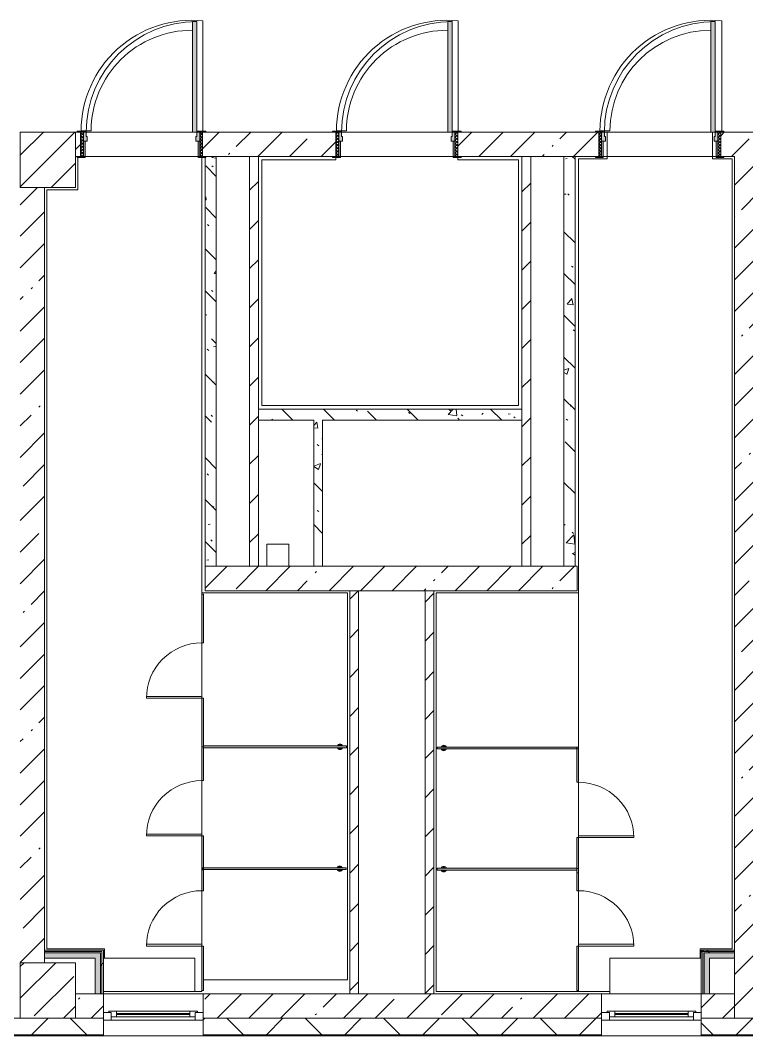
# Model space of a CAD drawing. Header units: millimetres. Extents: x -3245 to 186632, y -8553 to 29000.
# Drawn here: x 125032 to 131592, y -258 to 8910 of the extents above; entities that cross this region are included whole.
import ezdxf

# ---------------------------------------------------------------- set-up
doc = ezdxf.new("R2010")
doc.units = ezdxf.units.MM
for name, color, linetype, lineweight, true_color in [('A-DOOR-2', 7, 'Continuous', 5, 0xaaaaaa), ('A-DOOR-3', 7, 'Continuous', 5, 0xe2e2e2), ('A-DOOR-FRAM-2', 7, 'Continuous', 5, 0xe2e2e2), ('A-DOOR-FRAM-3', 7, 'Continuous', 5, 0xaaaaaa), ('A-FLOR-2', 7, 'Continuous', 5, 0xaaaaaa), ('A-GENM-1', 7, 'Continuous', 5, 0xe2ddcd), ('I-WALL-27', 7, 'Continuous', 5, 0xe7e7e7), ('I-WALL-28', 7, 'Continuous', 9, 0xe7e7e7), ('I-WALL-31', 7, 'Continuous', 5, 0x787878)]:
    doc.layers.add(name, color=color, linetype=linetype, lineweight=lineweight, true_color=true_color)
for name, color, linetype, lineweight in [('A-DOOR-5', 7, 'Continuous', 5), ('A-GENM', 7, 'Continuous', 5), ('A-GLAZ-2', 7, 'Continuous', 5), ('A-WALL', 7, 'Continuous', 9), ('A-WALL-7', 7, 'Continuous', 5), ('I-WALL-29', 7, 'Continuous', 5), ('S-COLS-2', 7, 'Continuous', 5)]:
    doc.layers.add(name, color=color, linetype=linetype, lineweight=lineweight)
pattern_1 = [(45, (59622.45, 0), (-285.1231, 285.1231), []), (45, (59907.57, 0), (-285.1231, 285.1231), [504.031, -100.806, 16.764, -84.042])]
pattern_2 = [(45, (59622.45, 0), (-176.7767, 176.7767), [])]
pattern_3 = [(135, (59622.45, 0), (-377.1708, -377.1708), [533.4, -88.9, 17.78, -88.9]), (135, (59622.45, 376.94), (-377.1708, -377.1708), []), (50, (59622.45, 0), (637.6445, -55.7866), [66.675, -733.425]), (355, (59622.45, 0), (-123.3494, 668.699), [53.34, -586.74]), (100.451, (59675.6, -4.65), (514.299, 612.908), [56.665, -623.315]), (46.184, (59622.45, 177.8), (948.7764, -147.15), [100.012, -1100.137]), (96.636, (59701.5, 165.5), (830.909, 865.997), [84.998, -934.973]), (351.184, (59622.45, 177.8), (830.918, 865.988), [80.01, -880.11]), (21, (59711.35, 133.35), (530.6506, -357.9283), [66.675, -733.425]), (326, (59711.35, 133.35), (216.308, 644.6585), [53.34, -586.74]), (71.451, (59755.6, 103.5), (746.9596, 286.7243), [56.665, -623.315]), (37.5, (59622.45, 0), (10.8105, 295.9426), [16.764, -562.864, 16.764, -578.866, -588.962]), (37.5, (59622.45, 0), (10.8105, 295.9426), [-1175.258, 16.764, -572.198]), (7.5, (59622.45, 0), (233.8692, 350.6318), [16.764, -322.834, 16.764, -549.529, -224.472]), (7.5, (59622.45, 0), (233.8692, 350.6318), [-905.891, 16.764, -207.708]), (327.5, (59424.2, 0), (474.5678, -20.0513), [16.764, -205.486, 16.764, -676.656, -920.115]), (327.5, (59424.2, 0), (474.5678, -20.0513), [-915.67, 16.764, -903.351]), (317.5, (59335.3, 0), (518.4522, 88.9934), [16.764, -272.161, 16.764, -443.738, -653.415]), (317.5, (59335.3, 0), (518.4522, 88.9934), [-749.427, 16.764, -636.651])]
pattern_4 = [(135, (1751.41, 174.685), (-14.14214, -14.14214), []), (225, (1751.41, 174.685), (14.14214, -14.14214), [])]
pattern_5 = [(45, (-371.384, 174.685), (-14.1421, 14.1421), []), (135, (-371.384, 174.685), (-14.1421, -14.1421), [])]
pattern_6 = [(45, (59622.45, 0), (-530.33, 530.33), []), (135, (59622.45, 0), (-530.33, -530.33), [])]

# ---------------------------------------------------------------- blocks, each defined once
blk = doc.blocks.new('BSC_Колонна _Прямоугольная - 500х500-V108-2_4_1_птичка')
at = {"layer": 'S-COLS-2'}
h = blk.add_hatch(dxfattribs=at)
h.set_pattern_fill('FP_117', color=256, style=0, pattern_type=2)
h.set_pattern_definition([(45, (-65660, -150), (-285.1231, 285.1231), []), (45, (-65374.88, -150), (-285.1231, 285.1231), [504.031, -100.806, 16.764, -84.042])])
h.paths.add_polyline_path([(-21.8, -250), (250, -250), (250, 250), (-250, 250), (-250, -250)])
for p, q in [((250, 250), (-250, 250)), ((-250, 250), (-250, -250)), ((250, -250), (250, 250)), ((-250, -250), (250, -250))]:
    blk.add_line(p, q, dxfattribs=at)
blk = doc.blocks.new('BSC_Колонна _Прямоугольная - 500х500-V111-2_4_1_птичка')
at = {"layer": 'S-COLS-2'}
h = blk.add_hatch(dxfattribs=at)
h.set_pattern_fill('FP_120', color=256, style=0, pattern_type=2)
h.set_pattern_definition([(45, (-65660, -7650), (-285.1231, 285.1231), []), (45, (-65374.88, -7650), (-285.1231, 285.1231), [504.031, -100.806, 16.764, -84.042])])
h.paths.add_polyline_path([(-21.8, -250), (250, -250), (250, 250), (-250, 250), (-250, -250)])
for p, q in [((250, 250), (-250, 250)), ((-250, 250), (-250, -250)), ((250, -250), (250, 250)), ((-250, -250), (250, -250))]:
    blk.add_line(p, q, dxfattribs=at)
blk = doc.blocks.new('120_Окно_СКБ_1Ст - 120_Окно_СКБ_1Ст 900х2500_h_-22445987-2_4_1_птичка')
at = {"layer": 'A-GLAZ-2'}
for p, q in [((-450, -127), (-450, -57)), ((-450, -57), (-380, -57)), ((450, -57), (-450, -57)), ((-380, -57), (-380, -127)), ((380, -87), (-380, -87)), ((-380, -87), (-380, -127)), ((-330, -137), (-330, -87)), ((330, -137), (330, -87)), ((380, -127), (380, -57)), ((380, -57), (450, -57)), ((380, -127), (380, -87)), ((450, -57), (450, -127)), ((-380, -127), (-450, -127)), ((-450, -127), (-400, -127)), ((-380, -127), (-400, -127)), ((-400, -127), (-400, -137)), ((-400, -137), (400, -137)), ((400, -137), (-400, -137)), ((-330, -107), (330, -107)), ((330, -117), (-330, -117)), ((450, -127), (380, -127)), ((400, -127), (380, -127)), ((400, -127), (450, -127)), ((400, -137), (400, -127))]:
    blk.add_line(p, q, dxfattribs=at)
blk = doc.blocks.new('110_Дверь_СКБ_1Ст_Внутренняя1 - Д-4_1 1100x2100h_ОО_туалет для мальч_ и дев_-32102845-2_4_1_птичка')
at = {"layer": 'A-DOOR-2'}
h = blk.add_hatch(dxfattribs=at)
h.set_pattern_fill('FP_48', color=256, style=0, pattern_type=2)
h.set_pattern_definition(pattern_4)
h.paths.add_polyline_path([(562.5, -110), (562.5, 110), (537.5, 110), (537.5, -110)])
at = {"layer": 'A-DOOR-3'}
h = blk.add_hatch(color=256, dxfattribs=at)
h.paths.add_polyline_path([(537.5, 30), (537.5, 110), (512.5, 110), (512.5, 70), (502.5, 70), (502.5, 30)])
h.paths.add_polyline_path([(-477.5, 30), (-477.5, 70), (-487.5, 70), (-487.5, 110), (-512.5, 110), (-512.5, 30)])
at = {"layer": 'A-DOOR-FRAM-2'}
for points in [[(472.5, 110), (512.5, 110), (512.5, 1110), (472.5, 1110), (472.5, 538.8)], [(-497.5, 110), (-497.5, 118), (-567.5, 118), (-567.5, 110)], [(592.5, 110), (592.5, 118), (522.5, 118), (522.5, 110)], [(-497.5, -110), (-497.5, 30), (-512.5, 30), (-512.5, -110)], [(537.5, -110), (537.5, 30), (522.5, 30), (522.5, -110)], [(-497.5, -118), (-497.5, -110), (-567.5, -110), (-567.5, -118)], [(592.5, -118), (592.5, -110), (522.5, -110), (522.5, -118)]]:
    blk.add_hatch(color=256, dxfattribs=at).paths.add_polyline_path(points)
at = {"layer": 'A-DOOR-FRAM-3'}
h = blk.add_hatch(dxfattribs=at)
h.set_pattern_fill('FP_49', color=256, style=0, pattern_type=2)
h.set_pattern_definition(pattern_5)
h.paths.add_polyline_path([(-512.5, -110), (-512.5, 110), (-537.5, 110), (-537.5, -110)])
at = {"layer": 'A-DOOR-2'}
for p, q in [((512.5, 1110), (472.5, 1110)), ((472.5, 1110), (472.5, 110)), ((512.5, 110), (512.5, 1110)), ((472.5, 110), (512.5, 110))]:
    blk.add_line(p, q, dxfattribs=at)
blk.add_arc((512.5, 110), 1000, 90, 180, dxfattribs=at)
at = {"layer": 'A-DOOR-FRAM-3'}
for p, q in [((-497.5, 118), (-567.5, 118)), ((-567.5, 118), (-567.5, 110)), ((-567.5, 110), (-497.5, 110)), ((-512.5, 110), (-537.5, 110)), ((-537.5, 110), (-537.5, -110)), ((-487.5, 110), (-512.5, 110)), ((-512.5, 110), (-512.5, 30)), ((-512.5, -110), (-512.5, 110)), ((-497.5, 110), (-512.5, 110)), ((-512.5, 110), (-512.5, 109)), ((-512.5, 109), (-497.5, 109)), ((-497.5, 110), (-497.5, 118)), ((-497.5, 109), (-497.5, 110)), ((-487.5, 70), (-487.5, 110)), ((512.5, 110), (512.5, 70)), ((537.5, 110), (512.5, 110)), ((592.5, 118), (522.5, 118)), ((522.5, 118), (522.5, 110)), ((537.5, 110), (522.5, 110)), ((522.5, 110), (522.5, 109)), ((522.5, 110), (592.5, 110)), ((522.5, 109), (537.5, 109)), ((537.5, 30), (537.5, 110)), ((562.5, 110), (537.5, 110)), ((537.5, 110), (537.5, -110)), ((537.5, 109), (537.5, 110)), ((562.5, -110), (562.5, 110)), ((592.5, 110), (592.5, 118)), ((-512.5, 30), (-477.5, 30)), ((-497.5, 30), (-512.5, 30)), ((-512.5, 30), (-512.5, -110)), ((-497.5, -110), (-497.5, 30)), ((-477.5, 70), (-487.5, 70)), ((-477.5, 30), (-477.5, 70)), ((512.5, 70), (502.5, 70)), ((502.5, 70), (502.5, 30)), ((502.5, 30), (537.5, 30)), ((537.5, 30), (522.5, 30)), ((522.5, 30), (522.5, -110)), ((537.5, -110), (537.5, 30)), ((-497.5, -110), (-567.5, -110)), ((-567.5, -110), (-567.5, -118)), ((-567.5, -118), (-497.5, -118)), ((-537.5, -110), (-512.5, -110)), ((-512.5, -110), (-497.5, -110)), ((-497.5, -118), (-497.5, -110)), ((522.5, -110), (537.5, -110)), ((592.5, -110), (522.5, -110)), ((522.5, -110), (522.5, -118)), ((522.5, -118), (592.5, -118)), ((537.5, -110), (562.5, -110)), ((592.5, -118), (592.5, -110))]:
    blk.add_line(p, q, dxfattribs=at)
blk = doc.blocks.new('110_Дверь_СКБ_1Ст_Внутренняя1 - Д-4 1100x2100h_су мгн-31586709-2_4_1_птичка')
at = {"layer": 'A-DOOR-2'}
h = blk.add_hatch(dxfattribs=at)
h.set_pattern_fill('FP_48', color=256, style=0, pattern_type=2)
h.set_pattern_definition(pattern_4)
h.paths.add_polyline_path([(562.5, -110), (562.5, 110), (537.5, 110), (537.5, -110), (550.3, -110)])
at = {"layer": 'A-DOOR-3'}
h = blk.add_hatch(color=256, dxfattribs=at)
h.paths.add_polyline_path([(537.5, 30), (537.5, 110), (512.5, 110), (512.5, 70), (502.5, 70), (502.5, 30)])
h.paths.add_polyline_path([(-477.5, 30), (-477.5, 70), (-487.5, 70), (-487.5, 110), (-512.5, 110), (-512.5, 30)])
at = {"layer": 'A-DOOR-FRAM-2'}
for points in [[(472.5, 110), (512.5, 110), (512.5, 1110), (472.5, 1110), (472.5, 538.8)], [(-497.5, 110), (-497.5, 118), (-567.5, 118), (-567.5, 110)], [(522.5, 110), (592.5, 110), (592.5, 118), (522.5, 118)], [(-497.5, -110), (-497.5, 30), (-512.5, 30), (-512.5, -110)], [(537.5, -110), (537.5, 30), (522.5, 30), (522.5, -110)], [(-497.5, -118), (-497.5, -110), (-567.5, -110), (-567.5, -118)], [(522.5, -118), (592.5, -118), (592.5, -110), (522.5, -110)]]:
    blk.add_hatch(color=256, dxfattribs=at).paths.add_polyline_path(points)
at = {"layer": 'A-DOOR-FRAM-3'}
h = blk.add_hatch(dxfattribs=at)
h.set_pattern_fill('FP_49', color=256, style=0, pattern_type=2)
h.set_pattern_definition(pattern_5)
h.paths.add_polyline_path([(-512.5, -110), (-512.5, 110), (-537.5, 110), (-537.5, -110)])
at = {"layer": 'A-DOOR-2'}
for p, q in [((512.5, 1110), (472.5, 1110)), ((472.5, 1110), (472.5, 110)), ((512.5, 110), (512.5, 1110)), ((472.5, 110), (512.5, 110))]:
    blk.add_line(p, q, dxfattribs=at)
blk.add_arc((512.5, 110), 1000, 90, 180, dxfattribs=at)
at = {"layer": 'A-DOOR-FRAM-3'}
for p, q in [((-497.5, 118), (-567.5, 118)), ((-567.5, 118), (-567.5, 110)), ((-567.5, 110), (-497.5, 110)), ((-512.5, 110), (-537.5, 110)), ((-537.5, 110), (-537.5, -110)), ((-487.5, 110), (-512.5, 110)), ((-512.5, 110), (-512.5, 30)), ((-512.5, -110), (-512.5, 110)), ((-497.5, 110), (-512.5, 110)), ((-512.5, 110), (-512.5, 109)), ((-512.5, 109), (-497.5, 109)), ((-497.5, 110), (-497.5, 118)), ((-497.5, 109), (-497.5, 110)), ((-487.5, 70), (-487.5, 110)), ((512.5, 110), (512.5, 70)), ((537.5, 110), (512.5, 110)), ((592.5, 118), (522.5, 118)), ((522.5, 118), (522.5, 110)), ((537.5, 110), (522.5, 110)), ((522.5, 110), (522.5, 109)), ((522.5, 110), (592.5, 110)), ((522.5, 109), (537.5, 109)), ((537.5, 30), (537.5, 110)), ((562.5, 110), (537.5, 110)), ((537.5, 110), (537.5, -110)), ((537.5, 109), (537.5, 110)), ((562.5, -110), (562.5, 110)), ((592.5, 110), (592.5, 118)), ((-512.5, 30), (-477.5, 30)), ((-497.5, 30), (-512.5, 30)), ((-512.5, 30), (-512.5, -110)), ((-497.5, -110), (-497.5, 30)), ((-477.5, 70), (-487.5, 70)), ((-477.5, 30), (-477.5, 70)), ((512.5, 70), (502.5, 70)), ((502.5, 70), (502.5, 30)), ((502.5, 30), (537.5, 30)), ((537.5, 30), (522.5, 30)), ((522.5, 30), (522.5, -110)), ((537.5, -110), (537.5, 30)), ((-497.5, -110), (-567.5, -110)), ((-567.5, -110), (-567.5, -118)), ((-567.5, -118), (-497.5, -118)), ((-537.5, -110), (-512.5, -110)), ((-512.5, -110), (-497.5, -110)), ((-497.5, -118), (-497.5, -110)), ((522.5, -110), (537.5, -110)), ((592.5, -110), (522.5, -110)), ((522.5, -110), (522.5, -118)), ((522.5, -118), (592.5, -118)), ((537.5, -110), (562.5, -110)), ((592.5, -118), (592.5, -110))]:
    blk.add_line(p, q, dxfattribs=at)
blk = doc.blocks.new('131_Сантехническая перегородка_Дверь_ поз_4 - СД-1-V233-2_4_1_птичка')
at = {"layer": 'A-GENM-1'}
for points in [[(-190, -8), (250, -8), (250, 8), (-190, 8)], [(750, -8), (1190, -8), (1190, 8), (750, 8)]]:
    blk.add_hatch(color=256, dxfattribs=at).paths.add_polyline_path(points)
at = {"layer": 'A-DOOR-5'}
for p, q in [((266, 508), (250, 508)), ((250, 8), (250, 508)), ((266, 8), (266, 508)), ((266, 8), (250, 8))]:
    blk.add_line(p, q, dxfattribs=at)
blk.add_arc((250, 8), 500, 360, 90, dxfattribs=at)
at = {"layer": 'A-GENM'}
for p, q in [((250, 8), (-190, 8)), ((-190, 8), (-190, -8)), ((250, -8), (250, 8)), ((1190, 8), (750, 8)), ((750, 8), (750, -8)), ((1190, -8), (1190, 8)), ((-190, -8), (250, -8)), ((750, -8), (1190, -8))]:
    blk.add_line(p, q, dxfattribs=at)
blk = doc.blocks.new('131_Сантехническая перегородка_Дверь - СД-1-V234-2_4_1_птичка')
at = {"layer": 'A-GENM-1'}
for points in [[(0, -8), (317.3, -8), (317.3, 8), (0, 8)], [(817.3, 8), (817.3, -8), (1134.7, -8), (1134.7, 8)]]:
    blk.add_hatch(color=256, dxfattribs=at).paths.add_polyline_path(points)
at = {"layer": 'A-DOOR-5'}
for p, q in [((333.3, -8), (317.3, -8)), ((317.3, -8), (317.3, -508)), ((333.3, -8), (333.3, -508)), ((333.3, -508), (317.3, -508))]:
    blk.add_line(p, q, dxfattribs=at)
blk.add_arc((317.3, -8), 500, 270, 0, dxfattribs=at)
at = {"layer": 'A-GENM'}
for p, q in [((317.3, 8), (0, 8)), ((0, 8), (0, -8)), ((317.3, -8), (317.3, 8)), ((1134.7, 8), (817.3, 8)), ((817.3, 8), (817.3, -8)), ((1134.7, -8), (1134.7, 8)), ((0, -8), (317.3, -8)), ((817.3, -8), (1134.7, -8))]:
    blk.add_line(p, q, dxfattribs=at)
blk = doc.blocks.new('131_Сантехническая перегородка_Дверь - СД-1-V235-2_4_1_птичка')
at = {"layer": 'A-GENM-1'}
for points in [[(0, -8), (305.2, -8), (305.2, 8), (0, 8)], [(805.2, -8), (1110.4, -8), (1110.4, 8), (805.2, 8)]]:
    blk.add_hatch(color=256, dxfattribs=at).paths.add_polyline_path(points)
at = {"layer": 'A-DOOR-5'}
for p, q in [((321.2, 508), (305.2, 508)), ((305.2, 8), (305.2, 508)), ((321.2, 8), (321.2, 508)), ((321.2, 8), (305.2, 8))]:
    blk.add_line(p, q, dxfattribs=at)
blk.add_arc((305.2, 8), 500, 360, 90, dxfattribs=at)
at = {"layer": 'A-GENM'}
for p, q in [((305.2, 8), (0, 8)), ((0, 8), (0, -8)), ((305.2, -8), (305.2, 8)), ((1110.4, 8), (805.2, 8)), ((805.2, 8), (805.2, -8)), ((1110.4, -8), (1110.4, 8)), ((0, -8), (305.2, -8)), ((805.2, -8), (1110.4, -8))]:
    blk.add_line(p, q, dxfattribs=at)
blk = doc.blocks.new('131_Сантехническая перегородка_Дверь_сдвиг_ - СД-1-V236-2_4_1_птичка')
at = {"layer": 'A-GENM-1'}
for points in [[(0, -8), (400, -8), (400, 8), (0, 8)], [(900, -8), (1100, -8), (1100, 8), (900, 8)]]:
    blk.add_hatch(color=256, dxfattribs=at).paths.add_polyline_path(points)
at = {"layer": 'A-DOOR-5'}
for p, q in [((416, 508), (400, 508)), ((400, 8), (400, 508)), ((416, 8), (416, 508)), ((416, 8), (400, 8))]:
    blk.add_line(p, q, dxfattribs=at)
blk.add_arc((400, 8), 500, 360, 90, dxfattribs=at)
at = {"layer": 'A-GENM'}
for p, q in [((400, 8), (0, 8)), ((0, 8), (0, -8)), ((400, -8), (400, 8)), ((1100, 8), (900, 8)), ((900, 8), (900, -8)), ((1100, -8), (1100, 8)), ((0, -8), (400, -8)), ((900, -8), (1100, -8))]:
    blk.add_line(p, q, dxfattribs=at)
blk = doc.blocks.new('131_Сантехническая перегородка_Дверь_сдвиг_ - СД-1-V237-2_4_1_птичка')
at = {"layer": 'A-GENM-1'}
for points in [[(0, -8), (400, -8), (400, 8), (0, 8)], [(900, 8), (900, -8), (1100, -8), (1100, 8)]]:
    blk.add_hatch(color=256, dxfattribs=at).paths.add_polyline_path(points)
at = {"layer": 'A-DOOR-5'}
for p, q in [((416, -8), (400, -8)), ((400, -8), (400, -508)), ((416, -8), (416, -508)), ((416, -508), (400, -508))]:
    blk.add_line(p, q, dxfattribs=at)
blk.add_arc((400, -8), 500, 270, 0, dxfattribs=at)
at = {"layer": 'A-GENM'}
for p, q in [((400, 8), (0, 8)), ((0, 8), (0, -8)), ((400, -8), (400, 8)), ((1100, 8), (900, 8)), ((900, 8), (900, -8)), ((1100, -8), (1100, 8)), ((0, -8), (400, -8)), ((900, -8), (1100, -8))]:
    blk.add_line(p, q, dxfattribs=at)
blk = doc.blocks.new('131_Сантехническая перегородка - СП-4-V238-2_4_1_птичка')
at = {"layer": 'A-GENM-1'}
blk.add_hatch(color=256, dxfattribs=at).paths.add_polyline_path([(1330, -8), (1330, 8), (55.2, 8), (55.2, -8), (227.5, -8)])
at = {"layer": 'A-GENM'}
for p, q in [((1330, 8), (55.2, 8)), ((55.2, 8), (55.2, -8)), ((1330, -8), (1330, 8)), ((55.2, -8), (1330, -8))]:
    blk.add_line(p, q, dxfattribs=at)
at = {"layer": 'A-GENM', "flags": 128}
for points in [[(126.7, 8), (126.3, 8.5), (126, 9), (125.6, 9.5), (125.2, 9.9), (124.8, 10.4), (124.4, 10.8), (123.9, 11.2), (123.5, 11.6), (123, 12), (122.5, 12.3), (122, 12.7), (121.5, 13), (121, 13.3), (120.5, 13.6), (119.9, 13.8), (119.4, 14), (118.8, 14.3), (118.2, 14.4), (117.6, 14.6), (117, 14.7), (116.5, 14.9), (115.9, 14.9), (115.3, 15), (114.7, 15.1), (114.1, 15.1), (113.5, 15.1), (112.8, 15), (112.2, 15), (111.7, 14.9), (111.1, 14.8), (110.5, 14.7), (109.9, 14.5), (109.3, 14.4), (108.7, 14.2), (108.2, 13.9), (107.6, 13.7), (107.1, 13.4), (106.5, 13.2), (106, 12.9), (105.5, 12.5), (105, 12.2), (104.5, 11.8), (104.1, 11.4), (103.6, 11), (103.2, 10.6), (102.8, 10.2), (102.4, 9.7), (102, 9.3), (101.6, 8.8), (101.3, 8.3), (101.1, 8)], [(101.1, -8), (101.4, -8.5), (101.8, -9), (102.2, -9.5), (102.6, -9.9), (103, -10.4), (103.4, -10.8), (103.8, -11.2), (104.3, -11.6), (104.7, -12), (105.2, -12.3), (105.7, -12.7), (106.2, -13), (106.8, -13.3), (107.3, -13.6), (107.9, -13.8), (108.4, -14), (109, -14.3), (109.6, -14.4), (110.1, -14.6), (110.7, -14.7), (111.3, -14.9), (111.9, -14.9), (112.5, -15), (113.1, -15.1), (113.7, -15.1), (114.3, -15.1), (114.9, -15), (115.5, -15), (116.1, -14.9), (116.7, -14.8), (117.3, -14.7), (117.9, -14.5), (118.5, -14.4), (119, -14.2), (119.6, -13.9), (120.2, -13.7), (120.7, -13.4), (121.2, -13.2), (121.7, -12.9), (122.3, -12.5), (122.7, -12.2), (123.2, -11.8), (123.7, -11.4), (124.1, -11), (124.6, -10.6), (125, -10.2), (125.4, -9.7), (125.8, -9.3), (126.1, -8.8), (126.5, -8.3), (126.7, -8)]]:
    blk.add_lwpolyline(points, dxfattribs=at)
at = {"layer": 'A-GENM'}
for radius, start, end in [(24.6, 19.91127, 160.08873), (17.6, 45, 135), (17.6, 45, 135), (15.1, 45, 135), (24.6, 199.91127, 340.08873), (17.6, 225, 315), (17.6, 225, 315), (15.1, 225, 315)]:
    blk.add_arc((113.9, 0), radius, start, end, dxfattribs=at)
blk = doc.blocks.new('131_Сантехническая перегородка - СП-4-V239-2_4_1_птичка')
at = {"layer": 'A-GENM-1'}
blk.add_hatch(color=256, dxfattribs=at).paths.add_polyline_path([(1330, -8), (1330, 8), (71.3, 8), (71.3, -8), (243.6, -8)])
at = {"layer": 'A-GENM'}
for p, q in [((1330, 8), (71.3, 8)), ((71.3, 8), (71.3, -8)), ((1330, -8), (1330, 8)), ((71.3, -8), (1330, -8))]:
    blk.add_line(p, q, dxfattribs=at)
at = {"layer": 'A-GENM', "flags": 128}
for points in [[(142.8, 8), (142.5, 8.5), (142.1, 9), (141.8, 9.5), (141.4, 9.9), (141, 10.4), (140.5, 10.8), (140.1, 11.2), (139.6, 11.6), (139.2, 12), (138.7, 12.3), (138.2, 12.7), (137.7, 13), (137.1, 13.3), (136.6, 13.6), (136.1, 13.8), (135.5, 14), (134.9, 14.3), (134.4, 14.4), (133.8, 14.6), (133.2, 14.7), (132.6, 14.9), (132, 14.9), (131.4, 15), (130.8, 15.1), (130.2, 15.1), (129.6, 15.1), (129, 15), (128.4, 15), (127.8, 14.9), (127.2, 14.8), (126.6, 14.7), (126, 14.5), (125.4, 14.4), (124.9, 14.2), (124.3, 13.9), (123.8, 13.7), (123.2, 13.4), (122.7, 13.2), (122.2, 12.9), (121.7, 12.5), (121.2, 12.2), (120.7, 11.8), (120.2, 11.4), (119.8, 11), (119.3, 10.6), (118.9, 10.2), (118.5, 9.7), (118.1, 9.3), (117.8, 8.8), (117.4, 8.3), (117.3, 8)], [(117.3, -8), (117.6, -8.5), (117.9, -9), (118.3, -9.5), (118.7, -9.9), (119.1, -10.4), (119.5, -10.8), (120, -11.2), (120.4, -11.6), (120.9, -12), (121.4, -12.3), (121.9, -12.7), (122.4, -13), (122.9, -13.3), (123.5, -13.6), (124, -13.8), (124.6, -14), (125.1, -14.3), (125.7, -14.4), (126.3, -14.6), (126.9, -14.7), (127.5, -14.9), (128.1, -14.9), (128.7, -15), (129.3, -15.1), (129.9, -15.1), (130.5, -15.1), (131.1, -15), (131.7, -15), (132.3, -14.9), (132.9, -14.8), (133.4, -14.7), (134, -14.5), (134.6, -14.4), (135.2, -14.2), (135.7, -13.9), (136.3, -13.7), (136.8, -13.4), (137.4, -13.2), (137.9, -12.9), (138.4, -12.5), (138.9, -12.2), (139.4, -11.8), (139.8, -11.4), (140.3, -11), (140.7, -10.6), (141.1, -10.2), (141.5, -9.7), (141.9, -9.3), (142.3, -8.8), (142.6, -8.3), (142.8, -8)]]:
    blk.add_lwpolyline(points, dxfattribs=at)
at = {"layer": 'A-GENM'}
for radius, start, end in [(24.6, 19.91127, 160.08873), (17.6, 45, 135), (17.6, 45, 135), (15.1, 45, 135), (24.6, 199.91127, 340.08873), (17.6, 225, 315), (17.6, 225, 315), (15.1, 225, 315)]:
    blk.add_arc((130, 0), radius, start, end, dxfattribs=at)
blk = doc.blocks.new('131_Сантехническая перегородка - СП-4-V240-2_4_1_птичка')
at = {"layer": 'A-GENM-1'}
blk.add_hatch(color=256, dxfattribs=at).paths.add_polyline_path([(1330, 8), (39.9, 8), (39.9, -8), (1330, -8)])
at = {"layer": 'A-GENM'}
for p, q in [((1330, 8), (39.9, 8)), ((39.9, 8), (39.9, -8)), ((1330, -8), (1330, 8)), ((39.9, -8), (1330, -8))]:
    blk.add_line(p, q, dxfattribs=at)
at = {"layer": 'A-GENM', "flags": 128}
for points in [[(111.4, 8), (111, 8.5), (110.7, 9), (110.3, 9.5), (109.9, 9.9), (109.5, 10.4), (109.1, 10.8), (108.6, 11.2), (108.2, 11.6), (107.7, 12), (107.2, 12.3), (106.7, 12.7), (106.2, 13), (105.7, 13.3), (105.2, 13.6), (104.6, 13.8), (104, 14), (103.5, 14.3), (102.9, 14.4), (102.3, 14.6), (101.7, 14.7), (101.1, 14.9), (100.6, 14.9), (100, 15), (99.4, 15.1), (98.7, 15.1), (98.1, 15.1), (97.5, 15), (96.9, 15), (96.3, 14.9), (95.8, 14.8), (95.2, 14.7), (94.6, 14.5), (94, 14.4), (93.4, 14.2), (92.9, 13.9), (92.3, 13.7), (91.8, 13.4), (91.2, 13.2), (90.7, 12.9), (90.2, 12.5), (89.7, 12.2), (89.2, 11.8), (88.8, 11.4), (88.3, 11), (87.9, 10.6), (87.5, 10.2), (87.1, 9.7), (86.7, 9.3), (86.3, 8.8), (86, 8.3), (85.8, 8)], [(85.8, -8), (86.1, -8.5), (86.5, -9), (86.9, -9.5), (87.2, -9.9), (87.6, -10.4), (88.1, -10.8), (88.5, -11.2), (89, -11.6), (89.4, -12), (89.9, -12.3), (90.4, -12.7), (90.9, -13), (91.5, -13.3), (92, -13.6), (92.6, -13.8), (93.1, -14), (93.7, -14.3), (94.3, -14.4), (94.8, -14.6), (95.4, -14.7), (96, -14.9), (96.6, -14.9), (97.2, -15), (97.8, -15.1), (98.4, -15.1), (99, -15.1), (99.6, -15), (100.2, -15), (100.8, -14.9), (101.4, -14.8), (102, -14.7), (102.6, -14.5), (103.2, -14.4), (103.7, -14.2), (104.3, -13.9), (104.8, -13.7), (105.4, -13.4), (105.9, -13.2), (106.4, -12.9), (106.9, -12.5), (107.4, -12.2), (107.9, -11.8), (108.4, -11.4), (108.8, -11), (109.3, -10.6), (109.7, -10.2), (110.1, -9.7), (110.5, -9.3), (110.8, -8.8), (111.2, -8.3), (111.4, -8)]]:
    blk.add_lwpolyline(points, dxfattribs=at)
at = {"layer": 'A-GENM'}
for radius, start, end in [(24.6, 19.91127, 160.08873), (17.6, 45, 135), (17.6, 45, 135), (15.1, 45, 135), (24.6, 199.91127, 340.08873), (17.6, 225, 315), (17.6, 225, 315), (15.1, 225, 315)]:
    blk.add_arc((98.6, 0), radius, start, end, dxfattribs=at)
blk = doc.blocks.new('131_Сантехническая перегородка - СП-4-V241-2_4_1_птичка')
at = {"layer": 'A-GENM-1'}
blk.add_hatch(color=256, dxfattribs=at).paths.add_polyline_path([(1330, 8), (25.5, 8), (25.5, -8), (1330, -8)])
at = {"layer": 'A-GENM'}
for p, q in [((1330, 8), (25.5, 8)), ((25.5, 8), (25.5, -8)), ((1330, -8), (1330, 8)), ((25.5, -8), (1330, -8))]:
    blk.add_line(p, q, dxfattribs=at)
at = {"layer": 'A-GENM', "flags": 128}
for points in [[(97, 8), (96.7, 8.5), (96.3, 9), (95.9, 9.5), (95.5, 9.9), (95.1, 10.4), (94.7, 10.8), (94.3, 11.2), (93.8, 11.6), (93.3, 12), (92.9, 12.3), (92.4, 12.7), (91.8, 13), (91.3, 13.3), (90.8, 13.6), (90.2, 13.8), (89.7, 14), (89.1, 14.3), (88.5, 14.4), (88, 14.6), (87.4, 14.7), (86.8, 14.9), (86.2, 14.9), (85.6, 15), (85, 15.1), (84.4, 15.1), (83.8, 15.1), (83.2, 15), (82.6, 15), (82, 14.9), (81.4, 14.8), (80.8, 14.7), (80.2, 14.5), (79.6, 14.4), (79.1, 14.2), (78.5, 13.9), (77.9, 13.7), (77.4, 13.4), (76.9, 13.2), (76.4, 12.9), (75.8, 12.5), (75.3, 12.2), (74.9, 11.8), (74.4, 11.4), (74, 11), (73.5, 10.6), (73.1, 10.2), (72.7, 9.7), (72.3, 9.3), (72, 8.8), (71.6, 8.3), (71.4, 8)], [(71.4, -8), (71.8, -8.5), (72.1, -9), (72.5, -9.5), (72.9, -9.9), (73.3, -10.4), (73.7, -10.8), (74.1, -11.2), (74.6, -11.6), (75.1, -12), (75.6, -12.3), (76.1, -12.7), (76.6, -13), (77.1, -13.3), (77.6, -13.6), (78.2, -13.8), (78.7, -14), (79.3, -14.3), (79.9, -14.4), (80.5, -14.6), (81.1, -14.7), (81.6, -14.9), (82.2, -14.9), (82.8, -15), (83.4, -15.1), (84, -15.1), (84.6, -15.1), (85.2, -15), (85.8, -15), (86.4, -14.9), (87, -14.8), (87.6, -14.7), (88.2, -14.5), (88.8, -14.4), (89.4, -14.2), (89.9, -13.9), (90.5, -13.7), (91, -13.4), (91.6, -13.2), (92.1, -12.9), (92.6, -12.5), (93.1, -12.2), (93.6, -11.8), (94, -11.4), (94.5, -11), (94.9, -10.6), (95.3, -10.2), (95.7, -9.7), (96.1, -9.3), (96.5, -8.8), (96.8, -8.3), (97, -8)]]:
    blk.add_lwpolyline(points, dxfattribs=at)
at = {"layer": 'A-GENM'}
for radius, start, end in [(24.6, 19.91127, 160.08873), (17.6, 45, 135), (17.6, 45, 135), (15.1, 45, 135), (24.6, 199.91127, 340.08873), (17.6, 225, 315), (17.6, 225, 315), (15.1, 225, 315)]:
    blk.add_arc((84.2, 0), radius, start, end, dxfattribs=at)

msp = doc.modelspace()

# ---------------------------------------------------------------- hatches: boundary and pattern name
at = {"layer": 'A-WALL-7'}
h = msp.add_hatch(dxfattribs=at)
h.set_pattern_fill('FP_123', color=256, style=0, pattern_type=2)
h.set_pattern_definition([(45, (59622.45, 0), (-353.5534, 353.5534), []), (135, (59622.45, 0), (-353.5534, -353.5534), [])])
h.paths.add_polyline_path([(135322.4, -250), (135322.4, -100), (131182.4, -100), (131182.4, -250), (134535.9, -250)])
h.paths.add_polyline_path([(128970.8, -250), (130282.4, -250), (130282.4, -100), (126682.4, -100), (126682.4, -250), (127115.7, -250)])
h.paths.add_polyline_path([(117682.4, -250), (118432.4, -250), (118432.4, -100), (117682.4, -100)])
h.paths.add_polyline_path([(116532.4, -250), (116782.4, -250), (116782.4, -100), (116032.4, -100), (116032.4, -250), (116449.2, -250)])
h.paths.add_polyline_path([(120532.4, -250), (121682.4, -250), (121682.4, -100), (120532.4, -100)])
h.paths.add_polyline_path([(124782.4, -250), (125782.4, -250), (125782.4, -100), (124782.4, -100)])
h.paths.add_polyline_path([(103032.4, -250), (103658.8, -250), (103658.8, -100), (102282.4, -100), (102282.4, -250), (103000.2, -250)])
h.paths.add_polyline_path([(111532.4, -250), (112932.4, -250), (112932.4, -100), (111532.4, -100)])
h.paths.add_polyline_path([(108432.4, -250), (108432.4, -100), (107032.4, -100), (107032.4, -250), (107637.8, -250)])
h.paths.add_polyline_path([(104558.8, -250), (104932.4, -250), (104932.4, -100), (104558.8, -100)])
h.paths.add_polyline_path([(98382.4, -250), (99182.4, -250), (99182.4, -100), (98382.4, -100), (98382.4, -176.4)])
at = {"layer": 'I-WALL-27'}
for points in [[(125707.4, 440.5), (125757.4, 440.5), (125757.4, 490.5), (125252.4, 490.5), (125252.4, 440.5), (125260.7, 440.5)], [(131257.4, 120), (131257.4, 440.5), (131207.4, 440.5), (131207.4, 120)]]:
    msp.add_hatch(color=256, dxfattribs=at).paths.add_polyline_path(points)
at = {"layer": 'I-WALL-28'}
for points in [[(131482.4, 440.5), (131482.4, 490.5), (131207.4, 490.5), (131207.4, 440.5), (131257.4, 440.5)], [(125757.4, 120), (125757.4, 440.5), (125707.4, 440.5), (125707.4, 120)]]:
    msp.add_hatch(color=256, dxfattribs=at).paths.add_polyline_path(points)
at = {"layer": 'I-WALL-29'}
h = msp.add_hatch(dxfattribs=at)
h.set_pattern_fill('FP_131', color=256, style=0, pattern_type=2)
h.set_pattern_definition(pattern_1)
h.paths.add_polyline_path([(127102.4, 7680), (127882.9, 7680), (127882.9, 7900), (126677.4, 7900), (126677.4, 7680), (126802.4, 7680)])
h.paths.add_polyline_path([(125577.4, 7680), (125577.4, 7900), (125532.4, 7900), (125532.4, 7680), (125547.4, 7680)])
h.paths.add_polyline_path([(131357.4, 7680), (131482.4, 7680), (131482.4, 7900), (131357.4, 7900), (131357.4, 7750.3)])
h.paths.add_polyline_path([(129642.4, 7680), (130257.4, 7680), (130257.4, 7900), (128982.9, 7900), (128982.9, 7680), (129562.4, 7680)])
h = msp.add_hatch(dxfattribs=at)
h.set_pattern_fill('FP_131', color=256, style=0, pattern_type=2)
h.set_pattern_definition(pattern_1)
h.paths.add_polyline_path([(131702.4, 120), (131702.4, 7900), (131482.4, 7900), (131482.4, 120)])
h = msp.add_hatch(dxfattribs=at)
h.set_pattern_fill('FP_135', color=256, style=0, pattern_type=2)
h.set_pattern_definition(pattern_2)
h.paths.add_polyline_path([(127182.4, 3980), (127182.4, 7680), (127102.4, 7680), (127102.4, 3980), (127115.7, 3980)])
h = msp.add_hatch(dxfattribs=at)
h.set_pattern_fill('FP_135', color=256, style=0, pattern_type=2)
h.set_pattern_definition(pattern_2)
h.paths.add_polyline_path([(129642.4, 3980), (129642.4, 7680), (129562.4, 7680), (129562.4, 3980)])
h = msp.add_hatch(dxfattribs=at)
h.set_pattern_fill('FP_131', color=256, style=0, pattern_type=2)
h.set_pattern_definition(pattern_1)
h.paths.add_polyline_path([(125032.4, 400), (125252.4, 400), (125252.4, 7400), (125032.4, 7400), (125032.4, 808.9)])
h = msp.add_hatch(dxfattribs=at)
h.set_pattern_fill('FP_131', color=256, style=0, pattern_type=2)
h.set_pattern_definition(pattern_1)
h.paths.add_polyline_path([(128687.4, 3760), (130062.4, 3760), (130062.4, 3980), (126702.4, 3980), (126702.4, 3760), (128087.4, 3760)])
h = msp.add_hatch(dxfattribs=at)
h.set_pattern_fill('FP_135', color=256, style=0, pattern_type=2)
h.set_pattern_definition(pattern_2)
h.paths.add_polyline_path([(128087.4, 120), (128087.4, 3760), (128007.4, 3760), (128007.4, 120)])
h = msp.add_hatch(dxfattribs=at)
h.set_pattern_fill('FP_135', color=256, style=0, pattern_type=2)
h.set_pattern_definition(pattern_2)
h.paths.add_polyline_path([(128767.4, 120), (128767.4, 3760), (128687.4, 3760), (128687.4, 120)])
h = msp.add_hatch(dxfattribs=at)
h.set_pattern_fill('FP_227', color=256, style=0, pattern_type=2)
h.set_pattern_definition(pattern_6)
h.paths.add_polyline_path([(125769.9, 120), (125769.9, 490.5), (125757.4, 490.5), (125757.4, 120)])
h = msp.add_hatch(dxfattribs=at)
h.set_pattern_fill('FP_227', color=256, style=0, pattern_type=2)
h.set_pattern_definition(pattern_6)
h.paths.add_polyline_path([(125782.4, 120), (125782.4, 503), (125769.9, 503), (125769.9, 120)])
h = msp.add_hatch(dxfattribs=at)
h.set_pattern_fill('FP_227', color=256, style=0, pattern_type=2)
h.set_pattern_definition(pattern_6)
h.paths.add_polyline_path([(131482.4, 503), (131482.4, 515.5), (131182.4, 515.5), (131182.4, 503), (131194.9, 503)])
h = msp.add_hatch(dxfattribs=at)
h.set_pattern_fill('FP_227', color=256, style=0, pattern_type=2)
h.set_pattern_definition(pattern_6)
h.paths.add_polyline_path([(131194.9, 120), (131194.9, 503), (131182.4, 503), (131182.4, 120)])
h = msp.add_hatch(dxfattribs=at)
h.set_pattern_fill('FP_227', color=256, style=0, pattern_type=2)
h.set_pattern_definition(pattern_6)
h.paths.add_polyline_path([(131482.4, 490.5), (131482.4, 503), (131194.9, 503), (131194.9, 490.5), (131207.4, 490.5)])
h = msp.add_hatch(dxfattribs=at)
h.set_pattern_fill('FP_131', color=256, style=0, pattern_type=2)
h.set_pattern_definition(pattern_1)
h.paths.add_polyline_path([(131289.6, -100), (131482.4, -100), (131482.4, 120), (131182.4, 120), (131182.4, -100)])
h.paths.add_polyline_path([(130282.4, -100), (130282.4, 120), (126682.4, 120), (126682.4, -100), (128970.8, -100)])
h.paths.add_polyline_path([(125532.4, -100), (125782.4, -100), (125782.4, 120), (125532.4, 120)])
h = msp.add_hatch(dxfattribs=at)
h.set_pattern_fill('FP_131', color=256, style=0, pattern_type=2)
h.set_pattern_definition(pattern_1)
h.paths.add_polyline_path([(135102.4, -100), (135102.4, 120), (131482.4, 120), (131482.4, -100), (134535.9, -100)])
at = {"layer": 'I-WALL-31'}
h = msp.add_hatch(dxfattribs=at)
h.set_pattern_fill('FP_142', color=256, style=0, pattern_type=2)
h.set_pattern_definition(pattern_3)
h.paths.add_polyline_path([(126802.4, 3980), (126802.4, 7680), (126707.4, 7680), (126702.4, 3980)])
h = msp.add_hatch(dxfattribs=at)
h.set_pattern_fill('FP_142', color=256, style=0, pattern_type=2)
h.set_pattern_definition(pattern_3)
h.paths.add_polyline_path([(130042.4, 3980), (130042.4, 7680), (129942.4, 7680), (129942.4, 3980)])
h = msp.add_hatch(dxfattribs=at)
h.set_pattern_fill('FP_142', color=256, style=0, pattern_type=2)
h.set_pattern_definition(pattern_3)
h.paths.add_polyline_path([(129562.4, 5300), (129562.4, 5400), (127182.4, 5400), (127182.4, 5300), (128970.8, 5300)])
h = msp.add_hatch(dxfattribs=at)
h.set_pattern_fill('FP_142', color=256, style=0, pattern_type=2)
h.set_pattern_definition(pattern_3)
h.paths.add_polyline_path([(127762.4, 3980), (127762.4, 5300), (127682.4, 5300), (127682.4, 3980)])

# ---------------------------------------------------------------- linework, layer by layer
at = {"layer": 'A-FLOR-2'}
for p, q in [((126682, 7910.1), (126682, 8905.1)), ((128987.5, 7910.1), (128987.5, 8905.1)), ((131367.5, 7910.1), (131367.5, 8905.1)), ((125582, 7911.1), (125672, 7911.1)), ((125627.4, 7900), (126587.4, 7900)), ((126627.4, 7910.1), (126682, 7910.1)), ((127887.5, 7911.1), (127977.5, 7911.1)), ((127932.9, 7900), (128892.9, 7900)), ((128932.9, 7910.1), (128987.5, 7910.1)), ((130267.5, 7911.1), (130357.5, 7911.1)), ((130307.4, 7900), (131267.4, 7900)), ((131267.4, 7900), (130332.4, 7900)), ((130332.4, 7900), (130332.4, 7660)), ((131282.4, 7660), (131282.4, 7900)), ((131307.4, 7910.1), (131367.5, 7910.1)), ((125552.4, 7672), (125552.4, 7380)), ((126671.4, 7672), (126671.4, 3729)), ((127882.9, 7649), (127213.4, 7649)), ((127213.4, 7649), (127213.4, 5431)), ((127882.9, 7672), (127882.9, 7649)), ((128982.9, 7649), (128982.9, 7672)), ((129531.4, 7649), (128982.9, 7649)), ((129531.4, 5431), (129531.4, 7649)), ((130332.4, 7660), (130073.4, 7660)), ((130073.4, 2347.5), (130073.4, 7660)), ((131462.4, 7660), (131282.4, 7660)), ((131462.4, 526.7), (131462.4, 7660)), ((125552.4, 7380), (125272.4, 7380)), ((125272.4, 7380), (125272.4, 526.5)), ((127213.4, 5431), (129531.4, 5431)), ((127257.4, 3980), (127257.4, 4180)), ((127257.4, 4180), (127457.4, 4180)), ((127457.4, 4180), (127457.4, 3980)), ((127987.4, 3740), (126671.4, 3740)), ((127987.4, 245), (127987.4, 3740)), ((128787.4, 3740), (128787.4, 140)), ((130073.4, 3740), (128787.4, 3740)), ((126671.4, 2789), (126671.4, 3289)), ((126671.4, 1545.2), (126671.4, 2045.2)), ((130073.4, 2030.1), (130073.4, 1530.1)), ((126671.4, 551), (126671.4, 1051)), ((130073.4, 1051), (130073.4, 551)), ((125272.4, 526.5), (125793.4, 526.5)), ((125793.4, 526.5), (125793.4, 440.5)), ((131171.9, 440.5), (131171.9, 526.7)), ((131171.9, 526.7), (131462.4, 526.7)), ((126607.4, 440.5), (125782.4, 440.5)), ((126607.4, 140), (126607.4, 440.5)), ((131182.4, 440.5), (130357.4, 440.5)), ((130357.4, 440.5), (130357.4, 120)), ((126687.4, 245), (127987.4, 245)), ((125782.4, 140), (126671.4, 140)), ((126671.4, 140), (126671.4, 151)), ((128787.4, 140), (130357.4, 140)), ((130073.4, 151), (130073.4, 140))]:
    msp.add_line(p, q, dxfattribs=at)
for centre, radius, start, end in [((126582, 7910.1), 1000, 84.26083, 179.9427), ((128887.5, 7910.1), 1000, 84.26083, 179.9427), ((131267.5, 7910.1), 1000, 84.26083, 179.9427), ((126582, 7910.1), 910, 89.65741, 179.93704), ((128887.5, 7910.1), 910, 89.65741, 179.93704), ((131267.5, 7910.1), 910, 90.00302, 179.93704)]:
    msp.add_arc(centre, radius, start, end, dxfattribs=at)
at = {"layer": 'A-WALL'}
for p, q in [((126802.4, 7680), (126707.4, 7680)), ((127182.4, 7680), (127102.4, 7680)), ((129642.4, 7680), (129562.4, 7680)), ((130042.4, 7680), (129942.4, 7680)), ((127182.4, 5400), (127182.4, 5300)), ((129562.4, 5300), (129562.4, 5400)), ((126702.4, 3980), (126802.4, 3980)), ((127102.4, 3980), (127182.4, 3980)), ((127682.4, 3980), (127762.4, 3980)), ((129562.4, 3980), (129642.4, 3980)), ((128087.4, 3760), (128007.4, 3760)), ((128767.4, 3760), (128687.4, 3760)), ((125769.9, 503), (125252.4, 503)), ((125757.4, 490.5), (125252.4, 490.5)), ((125757.4, 490.5), (125757.4, 120)), ((125769.9, 503), (125769.9, 120)), ((131194.9, 503), (131194.9, 120)), ((131194.9, 503), (131482.4, 503)), ((131207.4, 490.5), (131207.4, 120)), ((131207.4, 490.5), (131482.4, 490.5)), ((131482.4, 440.5), (131482.4, 515.5)), ((128007.4, 120), (128087.4, 120)), ((128687.4, 120), (128767.4, 120)), ((125782.4, -100), (125532.4, -100)), ((130282.4, -100), (126682.4, -100)), ((135102.4, -100), (131182.4, -100)), ((124782.4, -250), (125782.4, -250)), ((124782.4, -253), (125782.4, -253)), ((126682.4, -250), (130282.4, -250)), ((126682.4, -253), (130282.4, -253)), ((131182.4, -250), (135472.4, -250)), ((131182.4, -253), (135475.4, -253))]:
    msp.add_line(p, q, dxfattribs=at)
at = {"layer": 'A-WALL-7'}
for p, q in [((121682.4, -100), (125032.4, -100)), ((125782.4, -258), (125782.4, -100)), ((126682.4, -100), (126682.4, -258)), ((130282.4, -258), (130282.4, -100)), ((131182.4, -100), (131182.4, -258)), ((125782.4, -258), (117682.4, -258)), ((125782.4, -258), (135480.4, -258))]:
    msp.add_line(p, q, dxfattribs=at)
at = {"layer": 'I-WALL-29'}
for p, q in [((125547.4, 7900), (125532.4, 7900)), ((125627.4, 7900), (126587.4, 7900)), ((127852.9, 7900), (126707.4, 7900)), ((127932.9, 7900), (128892.9, 7900)), ((130227.4, 7900), (129012.9, 7900)), ((130307.4, 7900), (130332.4, 7900)), ((131482.4, 7900), (131387.4, 7900)), ((131872.4, 7900), (131482.4, 7900)), ((125532.4, 7680), (125547.4, 7680)), ((126637.4, 7680), (125617.4, 7680)), ((126702.4, 7672), (126702.4, 3760)), ((126802.4, 3980), (126802.4, 7680)), ((126802.4, 7680), (127102.4, 7680)), ((127102.4, 7680), (127102.4, 3980)), ((127182.4, 5400), (127182.4, 7680)), ((127182.4, 7680), (127852.9, 7680)), ((128942.9, 7680), (127922.9, 7680)), ((129012.9, 7680), (129562.4, 7680)), ((129562.4, 7680), (129562.4, 5400)), ((129642.4, 3980), (129642.4, 7680)), ((129642.4, 7680), (129942.4, 7680)), ((129942.4, 7680), (129942.4, 3980)), ((130042.4, 3980), (130042.4, 7680)), ((130042.4, 7680), (130227.4, 7680)), ((131317.4, 7680), (130297.4, 7680)), ((131387.4, 7680), (131482.4, 7680)), ((131482.4, 7680), (131482.4, 515.5)), ((125252.4, 400), (125252.4, 7400)), ((129562.4, 5400), (127182.4, 5400)), ((127182.4, 3980), (127182.4, 5300)), ((127182.4, 5300), (127682.4, 5300)), ((127682.4, 5300), (127682.4, 3980)), ((127762.4, 5300), (129562.4, 5300)), ((127762.4, 3980), (127762.4, 5300)), ((129562.4, 5300), (129562.4, 3980)), ((127102.4, 3980), (126802.4, 3980)), ((127682.4, 3980), (127182.4, 3980)), ((129562.4, 3980), (127762.4, 3980)), ((130062.4, 3980), (129642.4, 3980)), ((130062.4, 3760), (130062.4, 3980)), ((126702.4, 3760), (128007.4, 3760)), ((128007.4, 3760), (128007.4, 120)), ((128087.4, 3760), (128687.4, 3760)), ((128087.4, 120), (128087.4, 3760)), ((128687.4, 3760), (128687.4, 120)), ((128767.4, 3760), (130062.4, 3760)), ((128767.4, 120), (128767.4, 3760)), ((125782.4, 515.5), (125252.4, 515.5)), ((125782.4, 120), (125782.4, 515.5)), ((131182.4, 515.5), (131182.4, 120)), ((131482.4, 515.5), (131182.4, 515.5)), ((125252.4, 440.5), (125707.4, 440.5)), ((125707.4, 440.5), (125707.4, 120)), ((131257.4, 120), (131257.4, 440.5)), ((131257.4, 440.5), (131482.4, 440.5)), ((131482.4, -100), (131482.4, 440.5)), ((128007.4, 120), (125532.4, 120)), ((125782.4, -100), (125782.4, 120)), ((126682.4, 120), (126682.4, -100)), ((128687.4, 120), (128087.4, 120)), ((131482.4, 120), (128767.4, 120)), ((130282.4, -100), (130282.4, 120)), ((131182.4, 120), (131182.4, -100))]:
    msp.add_line(p, q, dxfattribs=at)

# ---------------------------------------------------------------- block references
at = {"layer": 'A-DOOR-2'}
for name, p in [('110_Дверь_СКБ_1Ст_Внутренняя1 - Д-4_1 1100x2100h_ОО_туалет для мальч_ и дев_-32102845-2_4_1_птичка', (126114.9, 7790)), ('110_Дверь_СКБ_1Ст_Внутренняя1 - Д-4 1100x2100h_су мгн-31586709-2_4_1_птичка', (128420.4, 7790)), ('110_Дверь_СКБ_1Ст_Внутренняя1 - Д-4_1 1100x2100h_ОО_туалет для мальч_ и дев_-32102845-2_4_1_птичка', (130794.9, 7790))]:
    msp.add_blockref(name, p, dxfattribs=at)
at = {"layer": 'A-GENM'}
for name, p, rotation in [('131_Сантехническая перегородка_Дверь_ поз_4 - СД-1-V233-2_4_1_птичка', (126679.4, 2539), 89.99999999997657), ('131_Сантехническая перегородка_Дверь - СД-1-V235-2_4_1_птичка', (126679.4, 1240), 89.99999999997657), ('131_Сантехническая перегородка - СП-4-V240-2_4_1_птичка', (128017.8, 2350), 180), ('131_Сантехническая перегородка_Дверь - СД-1-V234-2_4_1_птичка', (130065.4, 1212.8), 90.00000000002345), ('131_Сантехническая перегородка_Дверь_сдвиг_ - СД-1-V236-2_4_1_птичка', (126679.4, 151), 89.99999999997657), ('131_Сантехническая перегородка - СП-4-V241-2_4_1_птичка', (128002, 1250), 180), ('131_Сантехническая перегородка_Дверь_сдвиг_ - СД-1-V237-2_4_1_птичка', (130065.4, 151), 90.00000000002345)]:
    msp.add_blockref(name, p, dxfattribs=dict(at, rotation=rotation))
for name, p in [('131_Сантехническая перегородка - СП-4-V238-2_4_1_птичка', (128743.3, 2340)), ('131_Сантехническая перегородка - СП-4-V239-2_4_1_птичка', (128727.1, 1245.5))]:
    msp.add_blockref(name, p, dxfattribs=at)
at = {"layer": 'A-GLAZ-2', "rotation": 180}
for p in [(126232.4, -175), (130732.4, -175)]:
    msp.add_blockref('120_Окно_СКБ_1Ст - 120_Окно_СКБ_1Ст 900х2500_h_-22445987-2_4_1_птичка', p, dxfattribs=at)
at = {"layer": 'S-COLS-2'}
for name, p in [('BSC_Колонна _Прямоугольная - 500х500-V111-2_4_1_птичка', (125282.4, 7650)), ('BSC_Колонна _Прямоугольная - 500х500-V108-2_4_1_птичка', (125282.4, 150))]:
    msp.add_blockref(name, p, dxfattribs=at)

doc.saveas('drawing.dxf')
